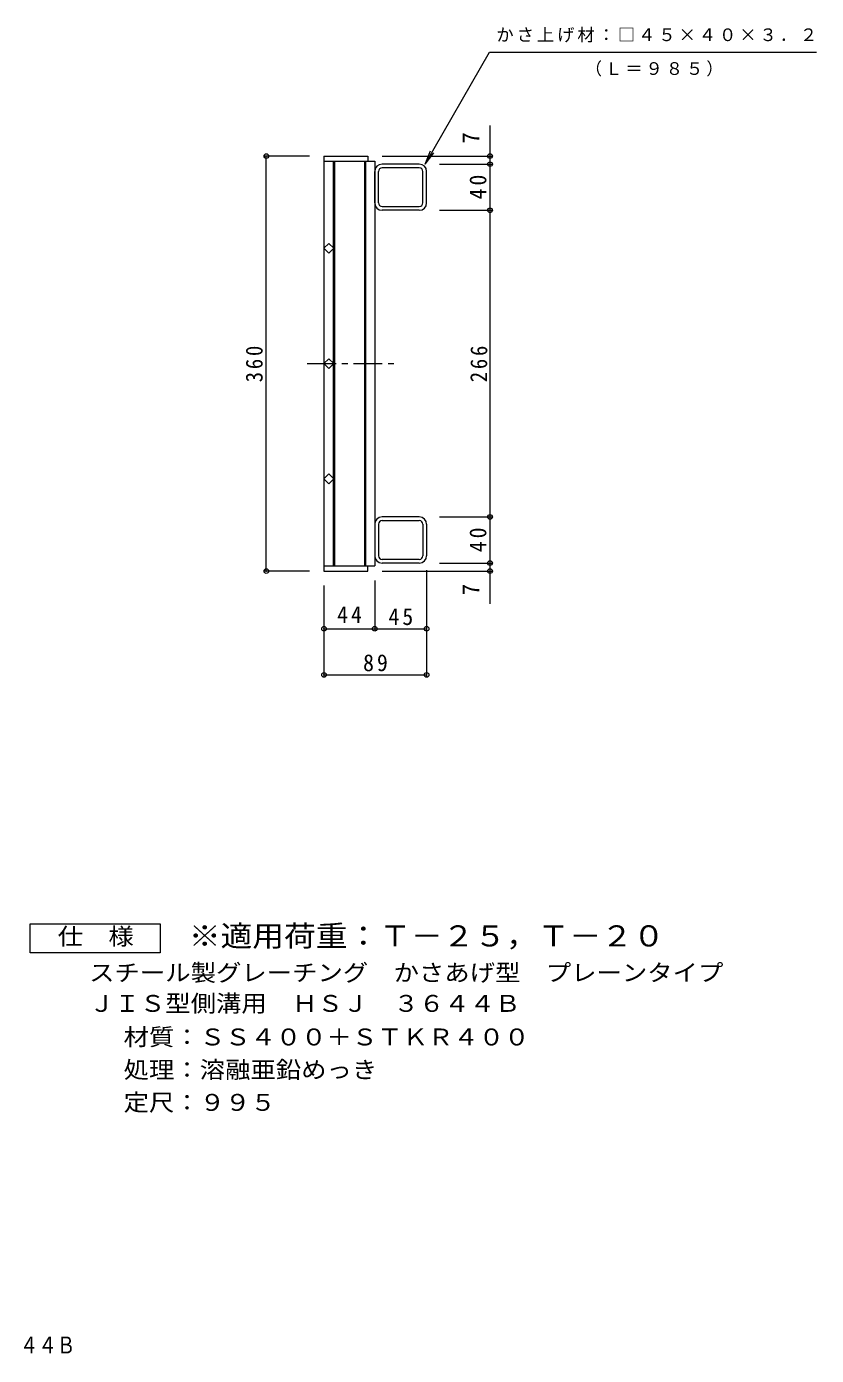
# Model space of a CAD drawing. Units: millimetres, scale not verified. Extents: x -821 to 866, y -684 to 504.
# Drawn here: x 181 to 866, y -684 to 468 of the extents above; entities that cross this region are included whole.
import ezdxf
from ezdxf.enums import TextEntityAlignment as Align

# ---------------------------------------------------------------- set-up
doc = ezdxf.new("R2010")
doc.units = ezdxf.units.MM
doc.header["$LTSCALE"] = 5
doc.header["$PDMODE"] = 32
doc.header["$PDSIZE"] = 4
doc.linetypes.add('CHAIN1', pattern=[8, 5, -1, 1, -1])
for name, color, linetype, lineweight in [('1-1_1-1ﾚｲﾔ', 2, 'Continuous', 9), ('1-2_1-2ﾚｲﾔ', 3, 'Continuous', 9), ('1-4_1-4ﾚｲﾔ', 7, 'Continuous', 9), ('F-4_F-4ﾚｲﾔ', 2, 'Continuous', 9)]:
    doc.layers.add(name, color=color, linetype=linetype, lineweight=lineweight)
doc.layers.add('F-5_F-5ﾚｲﾔ', color=2, linetype='Continuous')
doc.styles.add('ＭＳ ゴシック', font='')
doc.styles.get('ＭＳ ゴシック').set_extended_font_data('MS Gothic')

msp = doc.modelspace()

# ---------------------------------------------------------------- linework, layer by layer
at = {"layer": '1-1_1-1ﾚｲﾔ'}
for p, q in [((521.789, 348.861), (489.589, 348.861)), ((483.189, 315.261), (483.189, 342.461)), ((486.389, 315.261), (486.389, 342.461)), ((521.789, 345.661), (489.589, 345.661)), ((524.989, 315.261), (524.989, 342.461)), ((528.189, 315.261), (528.189, 342.461)), ((489.589, 312.061), (521.789, 312.061)), ((521.789, 308.861), (489.589, 308.861)), ((483.189, 36.461), (483.189, 9.261)), ((486.389, 36.461), (486.389, 9.261)), ((521.789, 42.861), (489.589, 42.861)), ((489.589, 39.661), (521.789, 39.661)), ((524.989, 36.461), (524.989, 9.261)), ((528.189, 36.461), (528.189, 9.261)), ((521.789, 6.061), (489.589, 6.061)), ((521.789, 2.861), (489.589, 2.861))]:
    msp.add_line(p, q, dxfattribs=at)
for centre, radius, start, end in [((489.589, 342.461), 6.4, 90, 180), ((521.789, 342.461), 6.4, 0, 90), ((489.589, 342.461), 3.2, 90, 180), ((521.789, 342.461), 3.2, 0, 90), ((489.589, 315.261), 6.4, 180, 270), ((489.589, 315.261), 3.2, 180, 270), ((521.789, 315.261), 6.4, 270, 0), ((521.789, 315.261), 3.2, 270, 0), ((489.589, 36.461), 6.4, 90, 180), ((489.589, 36.461), 3.2, 90, 180), ((521.789, 36.461), 6.4, 0, 90), ((521.789, 36.461), 3.2, 0, 90), ((489.589, 9.261), 6.4, 180, 270), ((489.589, 9.261), 3.2, 180, 270), ((521.789, 9.261), 3.2, 270, 0), ((521.789, 9.261), 6.4, 270, 0)]:
    msp.add_arc(centre, radius, start, end, dxfattribs=at)
at = {"layer": '1-2_1-2ﾚｲﾔ'}
for p, q in [((439.189, 355.861), (477.189, 355.861)), ((439.189, 355.861), (439.189, -4.139)), ((439.189, 351.361), (483.189, 351.361)), ((447.189, 351.361), (447.189, 276.346)), ((448.189, 351.361), (448.189, 0.361)), ((474.189, 351.361), (474.189, 0.361)), ((475.189, 351.361), (475.189, 0.361)), ((477.189, 355.861), (477.189, 351.361)), ((483.189, 351.361), (483.189, 0.361)), ((447.189, 275.376), (447.189, 0.361)), ((439.189, 0.361), (483.189, 0.361)), ((477.189, -4.139), (477.189, 0.361)), ((439.189, -4.139), (477.189, -4.139))]:
    msp.add_line(p, q, dxfattribs=at)
at = {"layer": '1-2_1-2ﾚｲﾔ', "linetype": 'CHAIN1'}
msp.add_line((424.739, 175.861), (502.501, 175.861), dxfattribs=at)
at = {"layer": '1-2_1-2ﾚｲﾔ'}
for points in [[(447.675, 275.861), (443.432, 271.618), (439.189, 275.861), (443.432, 280.104)], [(447.675, 175.861), (443.432, 171.618), (439.189, 175.861), (443.432, 180.104)], [(447.675, 75.861), (443.432, 80.104), (439.189, 75.861), (443.432, 71.618)]]:
    msp.add_lwpolyline(points, close=True, dxfattribs=at)
at = {"layer": '1-4_1-4ﾚｲﾔ'}
for p, q in [((583.189, -32.484), (583.189, 382.422)), ((526.789, 348.861), (531.572, 360.409)), ((526.789, 348.861), (534.399, 358.778)), ((426.689, 355.861), (387.689, 355.861)), ((389.189, -4.139), (389.189, 355.861)), ((489.689, 355.861), (584.689, 355.861)), ((539.289, 348.861), (584.689, 348.861)), ((539.289, 308.861), (584.689, 308.861)), ((539.289, 42.861), (584.689, 42.861)), ((539.289, 2.861), (584.689, 2.861)), ((426.689, -4.139), (387.689, -4.139)), ((489.689, -4.139), (584.689, -4.139)), ((528.189, -3.239), (528.189, -95.639)), ((439.189, -16.639), (439.189, -95.639)), ((483.189, -12.139), (483.189, -55.639)), ((439.189, -54.139), (528.189, -54.139)), ((439.189, -94.139), (528.189, -94.139))]:
    msp.add_line(p, q, dxfattribs=at)
msp.add_lwpolyline([(526.789, 348.861), (582.792, 445.861), (866.185, 445.861)], dxfattribs=at)
for p in [(389.189, 355.861), (583.189, 355.861), (583.189, 348.861), (583.189, 308.861), (583.189, 42.861), (583.189, 2.861), (389.189, -4.139), (583.189, -4.139), (439.189, -54.139), (483.189, -54.139), (528.189, -54.139), (439.189, -94.139), (528.189, -94.139)]:
    msp.add_point(p, dxfattribs=at)
at = {"layer": 'F-4_F-4ﾚｲﾔ'}
msp.add_lwpolyline([(184.536, -335.188), (184.536, -310.188), (297.036, -310.188), (297.036, -335.188)], close=True, dxfattribs=at)

# ---------------------------------------------------------------- texts
at = {"layer": '1-4_1-4ﾚｲﾔ', "color": 2, "style": 'ＭＳ ゴシック'}
for p in [(578.189, 366.582), (578.189, -25.156)]:
    msp.add_text('7', height=14.66, rotation=90, dxfattribs=at).set_placement(p, align=Align.BOTTOM_LEFT)
at = {"layer": '1-4_1-4ﾚｲﾔ', "char_height": 11, "attachment_point": 7, "style": 'ＭＳ ゴシック'}
for s, insert in [('\\T1.17;かさ上げ材：□４５×４０×３．２', (588.685, 454.393)), ('\\T1.17;（Ｌ＝９８５）', (665.337, 424.841))]:
    msp.add_mtext(s, dxfattribs=dict(at, insert=insert))
at = {"layer": '1-4_1-4ﾚｲﾔ', "color": 2, "char_height": 14.66, "attachment_point": 7, "style": 'ＭＳ ゴシック'}
for s, insert, rotation in [('\\T1.27;\\W0.95;40', (580.189, 318.236), 90), ('\\T1.27;\\W0.9;360', (386.189, 159.611), 90), ('\\T1.27;\\W0.9;266', (580.847, 159.628), 89.677), ('\\T1.27;\\W0.95;40', (580.189, 12.236), 90)]:
    msp.add_mtext(s, dxfattribs=dict(at, insert=insert, rotation=rotation))
for s, insert in [('\\T1.27;\\W0.95;44', (450.564, -49.139)), ('\\T1.27;\\W0.95;45', (495.064, -51.139)), ('\\T1.27;\\W0.95;89', (473.064, -91.139))]:
    msp.add_mtext(s, dxfattribs=dict(at, insert=insert))
at = {"layer": 'F-4_F-4ﾚｲﾔ', "style": 'ＭＳ ゴシック', "width": 1.1}
for s, p in [('仕\u3000様', (208.286, -332.688)), ('スチール製グレーチング\u3000かさあげ型\u3000プレーンタイプ', (235.581, -364.148)), ('ＪＩＳ型側溝用\u3000ＨＳＪ\u3000３６４４Ｂ', (235.581, -390.806)), ('材質：ＳＳ４００＋ＳＴＫＲ４００', (265.437, -419.92)), ('処理：溶融亜鉛めっき', (265.437, -448.307)), ('定尺：９９５', (265.437, -476.654))]:
    msp.add_text(s, height=14.66, dxfattribs=at).set_placement(p, align=Align.BOTTOM_LEFT)
at = {"layer": 'F-5_F-5ﾚｲﾔ', "color": 3, "style": 'ＭＳ ゴシック', "width": 1.1}
msp.add_text('※適用荷重：Ｔ－２５，Ｔ－２０', height=18.33, dxfattribs=at).set_placement((322.036, -335.188), align=Align.BOTTOM_LEFT)
at = {"layer": 'F-5_F-5ﾚｲﾔ', "style": 'ＭＳ ゴシック', "width": 0.8}
msp.add_text('スチール製グレーチング\u3000かさあげ型\u3000プレーンタイプ\u3000ＪＩＳ型側溝用\u3000ＨＳＪ\u3000３６４４Ｂ', height=14.66, dxfattribs=at).set_placement((-464.379, -687.109), align=Align.BOTTOM_LEFT)

doc.saveas('drawing.dxf')
